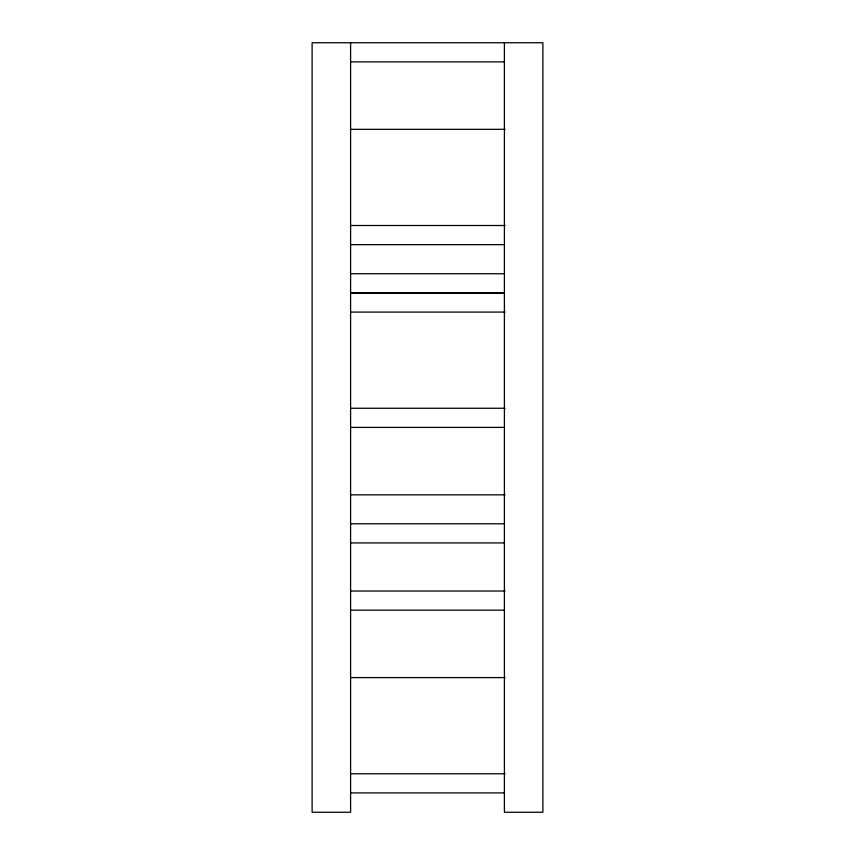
<?xml version="1.0" encoding="UTF-8"?>
<svg xmlns="http://www.w3.org/2000/svg" width="855" height="855" viewBox="0 0 855 855"><rect width="100%" height="100%" fill="white"/><g stroke="black" fill="none" stroke-linecap="round" stroke-linejoin="round"><path stroke-width="1.28" d="M350.593 61.891L504.407 61.891M350.71 129.319L505.102 129.319M350.593 225.506L505.102 225.506M350.593 244.648L504.407 244.648M350.593 273.739L504.407 273.739M350.593 292.88L504.407 292.88M350.593 292.976L504.407 292.976M350.71 312.075L505.102 312.075M350.593 408.263L505.102 408.263M350.593 427.404L504.407 427.404M350.71 494.831L505.102 494.831M350.593 523.794L504.407 523.794M350.593 542.925L504.407 542.925M350.593 591.019L505.102 591.019M350.593 610.16L504.407 610.16M350.71 677.588L505.102 677.588M350.593 773.775L505.102 773.775M350.593 792.916L504.407 792.916M504.407 42.75L504.407 812.25L542.882 812.25L542.882 42.75L312.118 42.75L312.118 812.25L350.593 812.25L350.593 42.75"/></g></svg>
